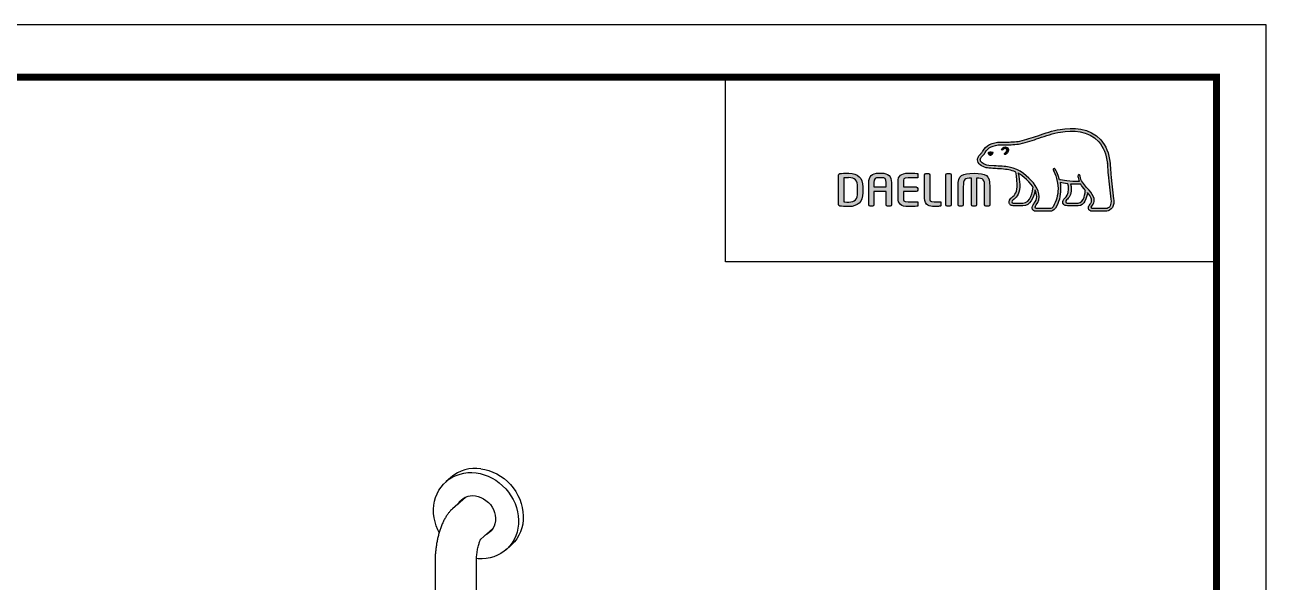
# Model space of a CAD drawing. Extents: x 0 to 2604, y 0 to 1908.
# Drawn here: x 1552 to 2604, y 1435 to 1908 of the extents above; entities that cross this region are included whole.
import ezdxf

# ---------------------------------------------------------------- set-up
doc = ezdxf.new("R2010")
doc.units = 0
doc.header["$LTSCALE"] = 10
doc.header["$MEASUREMENT"] = 0
doc.layers.get('0').update_dxf_attribs({"linetype": 'CONTINUOUS'})
doc.layers.add('레이어 1', color=7, linetype='CONTINUOUS')

msp = doc.modelspace()

# ---------------------------------------------------------------- hatches: boundary and pattern name
at = {"layer": '레이어 1'}
h = msp.add_hatch(color=5, dxfattribs=at)
h.dxf.hatch_style = 1
edge = h.paths.add_edge_path(flags=16)
edge.add_spline(control_points=[(2471.1, 1753.5), (2469.9, 1752.2), (2468.5, 1752.2), (2468.4, 1752.2), (2468.4, 1752.2), (2457, 1752.2), (2457, 1752.2), (2456.6, 1752.2), (2456.3, 1752.3), (2456.1, 1752.5), (2455.9, 1752.7), (2455.8, 1753), (2455.8, 1753.3), (2455.8, 1753.9), (2456.3, 1754.5), (2456.8, 1755.1), (2457.2, 1755.7), (2457.7, 1756.3), (2457.9, 1757), (2458.6, 1758.7), (2458.5, 1760.5), (2457.7, 1762.1), (2456.4, 1764.9), (2454.4, 1767.2), (2452.5, 1769.3), (2452.5, 1769.3), (2451.8, 1770.1), (2451.8, 1770.1), (2449.3, 1772.9), (2446.7, 1775.8), (2446.5, 1779.7), (2446.4, 1780.5), (2446.1, 1781), (2445.6, 1781), (2445.6, 1781), (2444.8, 1780.6), (2444.8, 1780.6), (2444.6, 1780.4), (2444.5, 1780.1), (2444.5, 1779.7), (2444.5, 1779.7), (2444.5, 1779.5), (2444.5, 1779.5), (2444.6, 1778.1), (2444.9, 1776.7), (2445.5, 1775.3), (2445.5, 1775.3), (2445.6, 1775.1), (2445.6, 1775.1), (2445.6, 1775.1), (2445.4, 1775.1), (2445.4, 1775.1), (2438.1, 1774.8), (2430.9, 1776.2), (2428.8, 1776.7), (2427.5, 1782), (2425.4, 1785.4), (2425.3, 1785.6), (2425.1, 1785.9), (2424.9, 1786.1), (2424.6, 1786.1), (2424.6, 1786.1), (2424, 1786), (2423.9, 1786), (2423.9, 1786), (2423.8, 1785.8), (2423.5, 1785.5), (2423.5, 1785.5), (2423.5, 1785.2), (2423.5, 1785.2), (2423.5, 1785.2), (2423.7, 1784.5), (2423.7, 1784.5), (2423.8, 1784.3), (2427.6, 1777.7), (2427.6, 1768.9), (2427.6, 1763.6), (2426.2, 1758.5), (2423.4, 1753.8), (2422.7, 1752.7), (2421.9, 1752.2), (2420.5, 1752.2), (2420.5, 1752.2), (2409.3, 1752.2), (2409.3, 1752.2), (2408.9, 1752.2), (2408.1, 1752.5), (2408.1, 1753.3), (2408.1, 1753.7), (2408.6, 1754.5), (2409.2, 1755.3), (2413.9, 1760.5), (2411.2, 1768.6), (2406.7, 1774), (2402.4, 1779.2), (2395.3, 1785.7), (2386.2, 1787.4), (2383, 1787.9), (2377.7, 1788.2), (2373.4, 1788.5), (2373.4, 1788.5), (2369, 1788.7), (2369, 1788.7), (2366.8, 1788.9), (2363.1, 1790.3), (2362, 1792.4), (2361.6, 1793.3), (2361.6, 1794.2), (2362.2, 1795.2), (2362.6, 1795.8), (2363.1, 1796.3), (2363.7, 1797), (2364.4, 1797.7), (2365.2, 1798.4), (2365.7, 1799.4), (2365.7, 1799.4), (2365.9, 1799.7), (2365.9, 1799.7), (2368.1, 1803.9), (2372.6, 1806.1), (2379.2, 1806.3), (2379.2, 1806.3), (2383, 1806.3), (2383, 1806.3), (2387.1, 1806.3), (2391.8, 1806.4), (2395.6, 1807.2), (2401, 1808.3), (2406.5, 1810.2), (2411.3, 1811.8), (2411.3, 1811.8), (2411.4, 1811.9), (2411.4, 1811.9), (2417.3, 1813.9), (2423.4, 1816), (2429.7, 1817), (2439.7, 1818.7), (2453.5, 1818.6), (2462.1, 1808.9), (2466.1, 1804.4), (2468.6, 1798.2), (2469.4, 1790.5), (2469.4, 1790.5), (2469.4, 1790.5), (2469.4, 1790.6), (2469.4, 1790.4), (2469.5, 1789.6), (2469.8, 1784.7), (2470, 1782.3), (2470.1, 1779.9), (2470.7, 1775.3), (2470.7, 1775.3), (2472.4, 1760.2), (2472.4, 1760.2), (2472.4, 1760.2), (2472.5, 1758.4), (2472.5, 1758.4), (2472.5, 1756.2), (2472, 1754.6), (2471.1, 1753.5)], knot_values=[0, 0, 0, 0, 1, 1, 1, 2, 2, 2, 3, 3, 3, 4, 4, 4, 5, 5, 5, 6, 6, 6, 7, 7, 7, 8, 8, 8, 9, 9, 9, 10, 10, 10, 11, 11, 11, 12, 12, 12, 13, 13, 13, 14, 14, 14, 15, 15, 15, 16, 16, 16, 17, 17, 17, 18, 18, 18, 19, 19, 19, 20, 20, 20, 21, 21, 21, 22, 22, 22, 23, 23, 23, 24, 24, 24, 25, 25, 25, 26, 26, 26, 27, 27, 27, 28, 28, 28, 29, 29, 29, 30, 30, 30, 31, 31, 31, 32, 32, 32, 33, 33, 33, 34, 34, 34, 35, 35, 35, 36, 36, 36, 37, 37, 37, 38, 38, 38, 39, 39, 39, 40, 40, 40, 41, 41, 41, 42, 42, 42, 43, 43, 43, 44, 44, 44, 45, 45, 45, 46, 46, 46, 47, 47, 47, 48, 48, 48, 49, 49, 49, 50, 50, 50, 51, 51, 51, 52, 52, 52, 53, 53, 53, 53], degree=3, periodic=0)
edge = h.paths.add_edge_path(flags=16)
edge.add_spline(control_points=[(2444.7, 1756.8), (2444.7, 1756.8), (2435.3, 1756.8), (2435.3, 1756.8), (2434.6, 1756.8), (2434.1, 1757.3), (2434.1, 1758), (2434.1, 1758.5), (2434.5, 1759.1), (2434.9, 1759.5), (2436.8, 1761.4), (2438.8, 1763.9), (2438.8, 1768.6), (2438.8, 1768.6), (2438.6, 1770.8), (2438.6, 1770.8), (2438.6, 1770.8), (2438.3, 1772.9), (2438.3, 1772.9), (2438.3, 1772.9), (2438.3, 1773), (2438.3, 1773), (2438.3, 1773), (2438.4, 1773), (2438.4, 1773), (2440.2, 1772.9), (2443.5, 1772.7), (2446.8, 1772.8), (2447.6, 1771.5), (2448.9, 1769.8), (2450.8, 1767.6), (2450.7, 1766.5), (2449.8, 1756.8), (2444.7, 1756.8)], knot_values=[0, 0, 0, 0, 1, 1, 1, 2, 2, 2, 3, 3, 3, 4, 4, 4, 5, 5, 5, 6, 6, 6, 7, 7, 7, 8, 8, 8, 9, 9, 9, 10, 10, 10, 11, 11, 11, 11], degree=3, periodic=0)
edge = h.paths.add_edge_path(flags=16)
edge.add_spline(control_points=[(2397.9, 1756.8), (2397.9, 1756.8), (2389.7, 1756.8), (2389.7, 1756.8), (2389.1, 1756.8), (2388.4, 1757.3), (2388.4, 1758), (2388.4, 1758.5), (2388.8, 1759), (2389.5, 1759.6), (2391.6, 1761.2), (2394.7, 1763.7), (2395.1, 1770.6), (2395.1, 1770.6), (2395.1, 1772.5), (2395.1, 1772.5), (2395.1, 1775.4), (2394.4, 1779), (2393.8, 1782.1), (2393.8, 1782.1), (2393.7, 1782.4), (2393.7, 1782.4), (2393.7, 1782.4), (2394, 1782.2), (2394, 1782.2), (2395.2, 1781.5), (2401.9, 1777), (2406.6, 1770.3), (2406.2, 1767.1), (2404.4, 1756.8), (2397.9, 1756.8)], knot_values=[0, 0, 0, 0, 1, 1, 1, 2, 2, 2, 3, 3, 3, 4, 4, 4, 5, 5, 5, 6, 6, 6, 7, 7, 7, 8, 8, 8, 9, 9, 9, 10, 10, 10, 10], degree=3, periodic=0)
edge = h.paths.add_edge_path()
edge.add_spline(control_points=[(2474.7, 1760.5), (2474.7, 1760.5), (2473, 1775.7), (2473, 1775.7), (2472.3, 1780.2), (2472.3, 1782.6), (2472.2, 1784.8), (2472.2, 1784.8), (2471.7, 1790.8), (2471.7, 1790.8), (2470.8, 1799), (2468.2, 1805.6), (2463.8, 1810.4), (2454.5, 1820.9), (2439.9, 1821), (2429.3, 1819.3), (2422.8, 1818.2), (2416.6, 1816.1), (2410.6, 1814), (2410.6, 1814), (2410.4, 1814), (2410.4, 1814), (2405.7, 1812.4), (2400.4, 1810.6), (2395.1, 1809.4), (2391.6, 1808.7), (2387.1, 1808.6), (2383.1, 1808.6), (2383.1, 1808.6), (2379.1, 1808.6), (2379.1, 1808.6), (2371.6, 1808.4), (2366.4, 1805.8), (2363.8, 1800.8), (2363.8, 1800.8), (2363.7, 1800.6), (2363.7, 1800.6), (2363.3, 1799.8), (2362.7, 1799.2), (2362.1, 1798.6), (2361.5, 1798), (2360.7, 1797.3), (2360.2, 1796.3), (2359.7, 1795.4), (2359.4, 1794.5), (2359.4, 1793.6), (2359.4, 1792.8), (2359.6, 1792), (2360, 1791.3), (2361.6, 1788.3), (2366.2, 1786.6), (2368.9, 1786.5), (2368.9, 1786.5), (2372.9, 1786.2), (2373, 1786.2), (2377, 1786), (2382.6, 1785.6), (2385.8, 1785.1), (2387.7, 1784.7), (2389.8, 1784.1), (2391.8, 1783.1), (2391.9, 1782.6), (2392.9, 1778.1), (2392.9, 1772.5), (2392.9, 1772.5), (2392.9, 1770.7), (2392.9, 1770.7), (2392.6, 1764.8), (2390, 1762.8), (2388.1, 1761.3), (2387.9, 1761.1), (2386.3, 1759.7), (2386.1, 1758), (2386.1, 1757.1), (2386.3, 1756.2), (2386.9, 1755.6), (2387.5, 1754.9), (2388.5, 1754.6), (2389.7, 1754.6), (2389.7, 1754.6), (2397.9, 1754.6), (2397.9, 1754.6), (2404, 1754.6), (2407, 1761.2), (2408, 1767.3), (2408, 1767.3), (2408, 1768.2), (2408, 1768.2), (2408, 1768.2), (2408.2, 1767.8), (2408.2, 1767.8), (2409, 1766), (2409.5, 1763.9), (2409.5, 1762.4), (2409.5, 1760.2), (2408.8, 1758.2), (2407.5, 1756.8), (2407.2, 1756.5), (2405.6, 1754.8), (2405.6, 1753.1), (2405.6, 1753.1), (2405.6, 1752.8), (2405.6, 1752.8), (2405.8, 1750.8), (2407.4, 1749.9), (2408.9, 1749.9), (2408.9, 1749.9), (2420.5, 1749.9), (2420.5, 1749.9), (2422.6, 1749.9), (2424.3, 1750.9), (2425.4, 1752.6), (2428.4, 1757.5), (2429.8, 1762.9), (2429.8, 1768.5), (2429.8, 1770.2), (2429.7, 1772.1), (2429.4, 1774), (2429.4, 1774), (2429.3, 1774.2), (2429.3, 1774.2), (2429.3, 1774.2), (2429.5, 1774.2), (2429.5, 1774.2), (2430.9, 1773.9), (2433.1, 1773.5), (2435.9, 1773.2), (2435.9, 1773.2), (2436, 1773.2), (2436, 1773.2), (2436, 1773.2), (2436.4, 1771.1), (2436.4, 1771.1), (2436.4, 1771.1), (2436.5, 1770.6), (2436.5, 1770.5), (2436.5, 1770.5), (2436.6, 1768.7), (2436.6, 1768.7), (2436.6, 1764.1), (2434.5, 1762.2), (2433.4, 1761.1), (2433.4, 1761.1), (2431.8, 1759.5), (2431.7, 1758.1), (2431.7, 1758.1), (2431.6, 1757.7), (2431.6, 1757.7), (2431.6, 1757.3), (2431.7, 1756.4), (2432.5, 1755.6), (2433.2, 1754.9), (2434.2, 1754.6), (2435.6, 1754.6), (2435.6, 1754.6), (2444.7, 1754.6), (2444.7, 1754.6), (2450.2, 1754.6), (2451.8, 1761.6), (2452.5, 1765.5), (2452.5, 1765.5), (2452.5, 1765.9), (2452.5, 1765.9), (2452.5, 1765.9), (2452.7, 1765.6), (2452.7, 1765.6), (2454, 1764), (2455.1, 1762.2), (2455.6, 1761.1), (2455.9, 1760.5), (2456.1, 1759.8), (2456.1, 1759.2), (2456.1, 1759.2), (2455.9, 1757.9), (2455.9, 1757.9), (2455.7, 1757.2), (2455.2, 1756.5), (2454.7, 1755.9), (2454, 1755), (2453.3, 1754), (2453.3, 1752.9), (2453.3, 1752.9), (2453.3, 1752.3), (2453.3, 1752.3), (2453.7, 1750.7), (2454.9, 1749.9), (2456.8, 1749.9), (2456.8, 1749.9), (2468.4, 1749.9), (2468.4, 1749.9), (2468.7, 1749.9), (2471, 1750), (2472.7, 1751.9), (2474.2, 1753.4), (2474.9, 1755.6), (2474.9, 1758.4), (2474.9, 1758.4), (2474.7, 1760.4), (2474.7, 1760.5)], knot_values=[0, 0, 0, 0, 1, 1, 1, 2, 2, 2, 3, 3, 3, 4, 4, 4, 5, 5, 5, 6, 6, 6, 7, 7, 7, 8, 8, 8, 9, 9, 9, 10, 10, 10, 11, 11, 11, 12, 12, 12, 13, 13, 13, 14, 14, 14, 15, 15, 15, 16, 16, 16, 17, 17, 17, 18, 18, 18, 19, 19, 19, 20, 20, 20, 21, 21, 21, 22, 22, 22, 23, 23, 23, 24, 24, 24, 25, 25, 25, 26, 26, 26, 27, 27, 27, 28, 28, 28, 29, 29, 29, 30, 30, 30, 31, 31, 31, 32, 32, 32, 33, 33, 33, 34, 34, 34, 35, 35, 35, 36, 36, 36, 37, 37, 37, 38, 38, 38, 39, 39, 39, 40, 40, 40, 41, 41, 41, 42, 42, 42, 43, 43, 43, 44, 44, 44, 45, 45, 45, 46, 46, 46, 47, 47, 47, 48, 48, 48, 49, 49, 49, 50, 50, 50, 51, 51, 51, 52, 52, 52, 53, 53, 53, 54, 54, 54, 55, 55, 55, 56, 56, 56, 57, 57, 57, 58, 58, 58, 59, 59, 59, 60, 60, 60, 61, 61, 61, 62, 62, 62, 63, 63, 63, 64, 64, 64, 65, 65, 65, 66, 66, 66, 66], degree=3, periodic=0)
edge = h.paths.add_edge_path(flags=0)
edge.add_spline(control_points=[(2368.7, 1799.7), (2368.7, 1799.7), (2370.4, 1800.5), (2372.5, 1799.7), (2372.5, 1799.7), (2372.7, 1799.6), (2372.4, 1799.1), (2371.4, 1797.7), (2370.4, 1797.4), (2370.4, 1797.4), (2370.4, 1797.4), (2369.6, 1797.2), (2369.2, 1797.7), (2368.4, 1798.6), (2368.4, 1799.2), (2368.4, 1799.2), (2368.4, 1799.2), (2368.3, 1799.6), (2368.7, 1799.7)], knot_values=[0, 0, 0, 0, 1, 1, 1, 2, 2, 2, 3, 3, 3, 4, 4, 4, 5, 5, 5, 6, 6, 6, 6], degree=3, periodic=0)
edge = h.paths.add_edge_path(flags=0)
edge.add_spline(control_points=[(2379.9, 1802.8), (2379.6, 1802.6), (2379.6, 1802.1), (2379.9, 1801.9), (2380.1, 1801.6), (2380.6, 1801.7), (2380.8, 1802), (2381, 1802.1), (2382.4, 1803.7), (2383.6, 1802.9), (2384, 1802.6), (2384.2, 1802.1), (2384.1, 1801.6), (2384, 1800.6), (2383.2, 1799.6), (2382.6, 1799.2), (2382.3, 1799), (2382.1, 1798.6), (2382.3, 1798.3), (2382.4, 1798), (2382.8, 1797.9), (2383.2, 1798), (2384.2, 1798.5), (2385.4, 1800.1), (2385.6, 1801.6), (2385.7, 1802.6), (2385.3, 1803.5), (2384.4, 1804.1), (2382.6, 1805.3), (2380.6, 1803.6), (2379.9, 1802.8)], knot_values=[0, 0, 0, 0, 1, 1, 1, 2, 2, 2, 3, 3, 3, 4, 4, 4, 5, 5, 5, 6, 6, 6, 7, 7, 7, 8, 8, 8, 9, 9, 9, 10, 10, 10, 10], degree=3, periodic=0)
edge = h.paths.add_edge_path(flags=0)
edge.add_spline(control_points=[(2379.6, 1801.6), (2379.6, 1801.6), (2379.6, 1801.6), (2379.6, 1801.6), (2379.6, 1801.6), (2379.6, 1801.6), (2379.6, 1801.6)], knot_values=[0, 0, 0, 0, 1, 1, 1, 2, 2, 2, 2], degree=3, periodic=0)
h = msp.add_hatch(color=5, dxfattribs=at)
h.dxf.hatch_style = 2
edge = h.paths.add_edge_path()
edge.add_spline(control_points=[(2368.7, 1799.7), (2368.7, 1799.7), (2370.4, 1800.5), (2372.5, 1799.7), (2372.5, 1799.7), (2372.7, 1799.6), (2372.4, 1799.1), (2371.4, 1797.7), (2370.4, 1797.4), (2370.4, 1797.4), (2370.4, 1797.4), (2369.6, 1797.2), (2369.2, 1797.7), (2368.4, 1798.6), (2368.4, 1799.2), (2368.4, 1799.2), (2368.4, 1799.2), (2368.3, 1799.6), (2368.7, 1799.7)], knot_values=[0, 0, 0, 0, 1, 1, 1, 2, 2, 2, 3, 3, 3, 4, 4, 4, 5, 5, 5, 6, 6, 6, 6], degree=3, periodic=0)
h = msp.add_hatch(color=5, dxfattribs=at)
h.dxf.hatch_style = 2
edge = h.paths.add_edge_path()
edge.add_spline(control_points=[(2379.9, 1802.8), (2379.6, 1802.6), (2379.6, 1802.1), (2379.9, 1801.9), (2380.1, 1801.6), (2380.6, 1801.7), (2380.8, 1802), (2381, 1802.1), (2382.4, 1803.7), (2383.6, 1802.9), (2384, 1802.6), (2384.2, 1802.1), (2384.1, 1801.6), (2384, 1800.6), (2383.2, 1799.6), (2382.6, 1799.2), (2382.3, 1799), (2382.1, 1798.6), (2382.3, 1798.3), (2382.4, 1798), (2382.8, 1797.9), (2383.2, 1798), (2384.2, 1798.5), (2385.4, 1800.1), (2385.6, 1801.6), (2385.7, 1802.6), (2385.3, 1803.5), (2384.4, 1804.1), (2382.6, 1805.3), (2380.6, 1803.6), (2379.9, 1802.8)], knot_values=[0, 0, 0, 0, 1, 1, 1, 2, 2, 2, 3, 3, 3, 4, 4, 4, 5, 5, 5, 6, 6, 6, 7, 7, 7, 8, 8, 8, 9, 9, 9, 10, 10, 10, 10], degree=3, periodic=0)
h = msp.add_hatch(color=5, dxfattribs=at)
h.dxf.hatch_style = 2
edge = h.paths.add_edge_path()
edge.add_spline(control_points=[(2257.7, 1765.6), (2257.7, 1760.3), (2255.3, 1757.7), (2250.3, 1757.7), (2250.3, 1757.7), (2246.9, 1757.8), (2246, 1757.8), (2246, 1757.8), (2246, 1778.2), (2246, 1778.2), (2247.7, 1778.3), (2250.3, 1778.4), (2250.3, 1778.4), (2255.4, 1778.4), (2257.7, 1775.9), (2257.7, 1770.5), (2257.7, 1770.5), (2257.7, 1765.6), (2257.7, 1765.6)], knot_values=[0, 0, 0, 0, 1, 1, 1, 2, 2, 2, 3, 3, 3, 4, 4, 4, 5, 5, 5, 6, 6, 6, 6], degree=3, periodic=0)
edge = h.paths.add_edge_path()
edge.add_spline(control_points=[(2250.3, 1782.2), (2247.5, 1782.2), (2243.9, 1782), (2242.7, 1781.8), (2242, 1781.7), (2241.5, 1781.2), (2241.5, 1780.4), (2241.5, 1780.4), (2241.5, 1755.7), (2241.5, 1755.7), (2241.5, 1754.9), (2242, 1754.4), (2242.8, 1754.3), (2243.9, 1754.1), (2247.5, 1753.9), (2250.3, 1753.9), (2258, 1753.9), (2262.1, 1758), (2262.1, 1765.6), (2262.1, 1765.6), (2262.1, 1770.5), (2262.1, 1770.5), (2262.1, 1778.2), (2258, 1782.2), (2250.3, 1782.2)], knot_values=[0, 0, 0, 0, 1, 1, 1, 2, 2, 2, 3, 3, 3, 4, 4, 4, 5, 5, 5, 6, 6, 6, 7, 7, 7, 8, 8, 8, 8], degree=3, periodic=0)
h = msp.add_hatch(color=5, dxfattribs=at)
h.dxf.hatch_style = 2
edge = h.paths.add_edge_path()
edge.add_spline(control_points=[(2282, 1770.5), (2282, 1770.5), (2271.6, 1770.5), (2271.6, 1770.5), (2271.6, 1770.9), (2271.6, 1774.2), (2271.6, 1774.2), (2271.6, 1777.7), (2272.6, 1778.3), (2275.7, 1778.3), (2275.7, 1778.3), (2277.9, 1778.3), (2277.9, 1778.3), (2281, 1778.3), (2282, 1777.7), (2282, 1774.2), (2282, 1774.2), (2282, 1770.9), (2282, 1770.5)], knot_values=[0, 0, 0, 0, 1, 1, 1, 2, 2, 2, 3, 3, 3, 4, 4, 4, 5, 5, 5, 6, 6, 6, 6], degree=3, periodic=0)
edge = h.paths.add_edge_path()
edge.add_spline(control_points=[(2277.9, 1782.2), (2277.9, 1782.2), (2275.7, 1782.2), (2275.7, 1782.2), (2269.8, 1782.2), (2267.2, 1779.7), (2267.2, 1774.2), (2267.2, 1774.2), (2267.2, 1755.4), (2267.2, 1755.4), (2267.2, 1754.7), (2267.7, 1754.2), (2268.4, 1754.2), (2268.4, 1754.2), (2270.4, 1754.2), (2270.4, 1754.2), (2271.2, 1754.2), (2271.6, 1754.8), (2271.6, 1755.4), (2271.6, 1755.4), (2271.6, 1766.2), (2271.6, 1766.6), (2271.6, 1766.6), (2282, 1766.6), (2282, 1766.6), (2282, 1766.2), (2282, 1755.4), (2282, 1755.4), (2282, 1754.7), (2282.5, 1754.2), (2283.2, 1754.2), (2283.2, 1754.2), (2285.2, 1754.2), (2285.2, 1754.2), (2285.9, 1754.2), (2286.4, 1754.8), (2286.4, 1755.4), (2286.4, 1755.4), (2286.4, 1774.2), (2286.4, 1774.2), (2286.4, 1779.7), (2283.8, 1782.2), (2277.9, 1782.2)], knot_values=[0, 0, 0, 0, 1, 1, 1, 2, 2, 2, 3, 3, 3, 4, 4, 4, 5, 5, 5, 6, 6, 6, 7, 7, 7, 8, 8, 8, 9, 9, 9, 10, 10, 10, 11, 11, 11, 12, 12, 12, 13, 13, 13, 14, 14, 14, 14], degree=3, periodic=0)
h = msp.add_hatch(color=5, dxfattribs=at)
h.dxf.hatch_style = 2
edge = h.paths.add_edge_path()
edge.add_spline(control_points=[(2292, 1775), (2292, 1775), (2292, 1761.1), (2292, 1761.1), (2292, 1756.3), (2294.8, 1753.9), (2300.5, 1753.9), (2303, 1753.9), (2306.4, 1754), (2307.8, 1754.1), (2307.8, 1754.1), (2308.5, 1754.2), (2308.5, 1754.2), (2308.5, 1754.2), (2308.7, 1754.2), (2308.7, 1754.2), (2308.7, 1754.2), (2308.7, 1757.9), (2308.7, 1757.9), (2308.7, 1757.9), (2300.5, 1757.9), (2300.5, 1757.9), (2296.5, 1757.9), (2296.5, 1759), (2296.5, 1761.1), (2296.5, 1761.1), (2296.5, 1766.3), (2296.5, 1766.7), (2296.9, 1766.7), (2307.4, 1766.7), (2307.4, 1766.7), (2308.1, 1766.7), (2308.7, 1767.2), (2308.7, 1767.9), (2308.7, 1767.9), (2308.7, 1769.3), (2308.7, 1769.3), (2308.7, 1769.9), (2308.1, 1770.5), (2307.4, 1770.5), (2307.4, 1770.5), (2296.9, 1770.5), (2296.5, 1770.5), (2296.5, 1770.9), (2296.5, 1775), (2296.5, 1775), (2296.5, 1777.1), (2296.5, 1778.2), (2300.5, 1778.2), (2300.5, 1778.2), (2308.7, 1778.2), (2308.7, 1778.2), (2308.7, 1778.2), (2308.7, 1781.9), (2308.7, 1781.9), (2308.7, 1781.9), (2307.8, 1782), (2307.8, 1782), (2306.2, 1782.1), (2302.5, 1782.2), (2300.5, 1782.2), (2294.8, 1782.2), (2292, 1779.8), (2292, 1775)], knot_values=[0, 0, 0, 0, 1, 1, 1, 2, 2, 2, 3, 3, 3, 4, 4, 4, 5, 5, 5, 6, 6, 6, 7, 7, 7, 8, 8, 8, 9, 9, 9, 10, 10, 10, 11, 11, 11, 12, 12, 12, 13, 13, 13, 14, 14, 14, 15, 15, 15, 16, 16, 16, 17, 17, 17, 18, 18, 18, 19, 19, 19, 20, 20, 20, 21, 21, 21, 21], degree=3, periodic=0)
h = msp.add_hatch(color=5, dxfattribs=at)
h.dxf.hatch_style = 2
edge = h.paths.add_edge_path()
edge.add_spline(control_points=[(2315.7, 1781.9), (2315.1, 1781.9), (2314.5, 1781.4), (2314.5, 1780.7), (2314.5, 1780.7), (2314.5, 1761.1), (2314.5, 1761.1), (2314.5, 1754.7), (2318.8, 1753.9), (2322.6, 1753.9), (2325.4, 1753.9), (2326.1, 1754), (2327, 1754.2), (2327, 1754.2), (2327.4, 1754.3), (2327.4, 1754.3), (2327.4, 1754.3), (2328.1, 1754.3), (2328.1, 1754.3), (2328.1, 1754.3), (2328.3, 1754.4), (2328.3, 1754.4), (2328.3, 1754.4), (2328.3, 1757.9), (2328.3, 1757.9), (2328.3, 1757.9), (2322.7, 1757.9), (2322.7, 1757.9), (2318.9, 1757.9), (2318.9, 1759.3), (2318.9, 1760.7), (2318.9, 1760.7), (2318.9, 1780.7), (2318.9, 1780.7), (2318.9, 1781.4), (2318.3, 1781.9), (2317.7, 1781.9), (2317.7, 1781.9), (2315.7, 1781.9), (2315.7, 1781.9)], knot_values=[0, 0, 0, 0, 1, 1, 1, 2, 2, 2, 3, 3, 3, 4, 4, 4, 5, 5, 5, 6, 6, 6, 7, 7, 7, 8, 8, 8, 9, 9, 9, 10, 10, 10, 11, 11, 11, 12, 12, 12, 13, 13, 13, 13], degree=3, periodic=0)
h = msp.add_hatch(color=5, dxfattribs=at)
h.dxf.hatch_style = 2
edge = h.paths.add_edge_path()
edge.add_spline(control_points=[(2333.7, 1781.9), (2333, 1781.9), (2332.6, 1781.3), (2332.6, 1780.8), (2332.6, 1780.8), (2332.6, 1755.4), (2332.6, 1755.4), (2332.6, 1754.7), (2333.1, 1754.2), (2333.7, 1754.2), (2333.7, 1754.2), (2335.8, 1754.2), (2335.8, 1754.2), (2336.5, 1754.2), (2337, 1754.8), (2337, 1755.4), (2337, 1755.4), (2337, 1780.8), (2337, 1780.8), (2337, 1781.4), (2336.5, 1781.9), (2335.8, 1781.9), (2335.8, 1781.9), (2333.7, 1781.9), (2333.7, 1781.9)], knot_values=[0, 0, 0, 0, 1, 1, 1, 2, 2, 2, 3, 3, 3, 4, 4, 4, 5, 5, 5, 6, 6, 6, 7, 7, 7, 8, 8, 8, 8], degree=3, periodic=0)
h = msp.add_hatch(color=5, dxfattribs=at)
h.dxf.hatch_style = 2
edge = h.paths.add_edge_path()
edge.add_spline(control_points=[(2342.9, 1771), (2342.9, 1771), (2342.9, 1755.4), (2342.9, 1755.4), (2342.9, 1754.7), (2343.4, 1754.2), (2344.1, 1754.2), (2344.1, 1754.2), (2346.2, 1754.2), (2346.2, 1754.2), (2346.9, 1754.2), (2347.3, 1754.8), (2347.3, 1755.4), (2347.3, 1755.4), (2347.3, 1770.6), (2347.3, 1770.6), (2347.3, 1777.3), (2348.5, 1778), (2354.2, 1778), (2354.2, 1777.6), (2354.2, 1755.4), (2354.2, 1755.4), (2354.2, 1754.7), (2354.7, 1754.2), (2355.3, 1754.2), (2355.3, 1754.2), (2357.4, 1754.2), (2357.4, 1754.2), (2358.1, 1754.2), (2358.6, 1754.8), (2358.6, 1755.4), (2358.6, 1755.4), (2358.6, 1777.5), (2358.6, 1778), (2361.2, 1777.9), (2363.1, 1777.7), (2364.1, 1776.7), (2365.2, 1775.7), (2365.4, 1773.7), (2365.4, 1770.6), (2365.4, 1770.6), (2365.4, 1755.4), (2365.4, 1755.4), (2365.4, 1754.7), (2365.9, 1754.2), (2366.5, 1754.2), (2366.5, 1754.2), (2368.6, 1754.2), (2368.6, 1754.2), (2369.4, 1754.2), (2369.8, 1754.8), (2369.8, 1755.4), (2369.8, 1755.4), (2369.8, 1771), (2369.8, 1771), (2369.8, 1780.5), (2366.5, 1782.1), (2356.4, 1782.1), (2346.3, 1782.1), (2342.9, 1780.5), (2342.9, 1771)], knot_values=[0, 0, 0, 0, 1, 1, 1, 2, 2, 2, 3, 3, 3, 4, 4, 4, 5, 5, 5, 6, 6, 6, 7, 7, 7, 8, 8, 8, 9, 9, 9, 10, 10, 10, 11, 11, 11, 12, 12, 12, 13, 13, 13, 14, 14, 14, 15, 15, 15, 16, 16, 16, 17, 17, 17, 18, 18, 18, 19, 19, 19, 20, 20, 20, 20], degree=3, periodic=0)

# ---------------------------------------------------------------- linework, layer by layer
at = {"color": 5, "ltscale": 0.5}
msp.add_line((2145.7, 1707), (2145.7, 1863.7), dxfattribs=at)
at = {"color": 5}
msp.add_line((2397.5, 1754.6), (2397.5, 1754.6), dxfattribs=at)
at = {"color": 5, "ltscale": 40}
msp.add_line((2561.9, 1707), (2145.7, 1707), dxfattribs=at)
at = {"color": 7, "linetype": 'Continuous', "lineweight": 25}
for p, q in [((1912.9, 1524.2), (1908.9, 1520.6)), ((1925.4, 1507.2), (1914.4, 1497.5)), ((1925.4, 1507.2), (1925.7, 1507.4)), ((1938.4, 1472), (1948.5, 1480.9)), ((1948.8, 1481.2), (1948.5, 1480.9)), ((1959.8, 1462.9), (1963.9, 1466.4)), ((1899.7, 1453), (1899.7, 1423.8)), ((1934.7, 1423.8), (1934.7, 1453))]:
    msp.add_line(p, q, dxfattribs=at)
at = {"ltscale": 0.5}
msp.add_lwpolyline([(0, 0), (2604, 0), (2604, 1908), (0, 1908)], close=True, dxfattribs=at)
at = {"color": 5, "linetype": 'ByBlock', "lineweight": 200, "const_width": 6}
msp.add_lwpolyline([(41.9, 81.7), (2561.9, 81.7), (2561.9, 1863.7), (41.9, 1863.7)], close=True, dxfattribs=at)
at = {"color": 7, "linetype": 'Continuous', "lineweight": 25, "flags": 128}
for points in [[(1903.2, 1477.6), (1902.1, 1479.7), (1900.7, 1483.1), (1899.6, 1486.6), (1898.9, 1490.1), (1898.4, 1493.7), (1898.4, 1497.2), (1898.6, 1500.6), (1899.2, 1504), (1900.1, 1507.3), (1901.3, 1510.4), (1902.9, 1513.4), (1904.7, 1516.1), (1906.8, 1518.6), (1909.2, 1520.9), (1911.8, 1522.9), (1914.6, 1524.6), (1917.6, 1526), (1920.8, 1527.1), (1924.1, 1527.8), (1927.4, 1528.3), (1930.9, 1528.3), (1934.4, 1528.1)], [(1934.4, 1528.1), (1937.8, 1527.5), (1941.3, 1526.5), (1944.7, 1525.3), (1947.9, 1523.7), (1951.1, 1521.8), (1954.1, 1519.6), (1956.9, 1517.2), (1959.5, 1514.6), (1961.9, 1511.7), (1964, 1508.7), (1965.8, 1505.4), (1967.4, 1502.1), (1968.6, 1498.7), (1969.5, 1495.2), (1970.1, 1491.6), (1970.4, 1488.1), (1970.3, 1484.6), (1969.9, 1481.2), (1969.1, 1477.9), (1968, 1474.7), (1966.6, 1471.6), (1965, 1468.8), (1963, 1466.1), (1960.7, 1463.7), (1958.2, 1461.6), (1955.5, 1459.7), (1952.6, 1458.2), (1949.5, 1456.9), (1946.3, 1456), (1943, 1455.4), (1939.6, 1455.2), (1936.1, 1455.3), (1934.7, 1455.4)], [(1938.4, 1531.6), (1941.9, 1531), (1945.3, 1530.1), (1948.7, 1528.8), (1952, 1527.2), (1955.1, 1525.4), (1958.1, 1523.2), (1960.9, 1520.8), (1963.5, 1518.1), (1965.9, 1515.3), (1968, 1512.2), (1969.9, 1509), (1971.4, 1505.7), (1972.6, 1502.2), (1973.6, 1498.7), (1974.1, 1495.2), (1974.4, 1491.7), (1974.3, 1488.2), (1973.9, 1484.7), (1973.1, 1481.4), (1972.1, 1478.2), (1970.7, 1475.2), (1969, 1472.3), (1967, 1469.7), (1964.8, 1467.3), (1963.9, 1466.4)], [(1933.8, 1508.5), (1936.2, 1508), (1938.5, 1507.2), (1940.7, 1506.1), (1942.8, 1504.7), (1944.8, 1503.1), (1946.5, 1501.2), (1947.9, 1499.1), (1949.1, 1496.9), (1950, 1494.5), (1950.6, 1492.1), (1950.9, 1489.7), (1950.8, 1487.3), (1950.4, 1485), (1949.6, 1482.8), (1948.6, 1480.8), (1947.2, 1479), (1945.6, 1477.4), (1943.8, 1476.1), (1941.9, 1475.1)], [(1946.1, 1477.8), (1944.4, 1476.6), (1942.5, 1475.6)]]:
    msp.add_lwpolyline(points, dxfattribs=at)
at = {"color": 7, "linetype": 'Continuous', "lineweight": 25}
for centre, radius, start, end in [((1933.8, 1499.9), 32, 81.8001, 130.7027), ((1931.6, 1493.8), 14.8, 81.312, 149.3584), ((1931.7, 1494.7), 14.3, 132.8716, 150.0237)]:
    msp.add_arc(centre, radius, start, end, dxfattribs=at)
for points, knots in [([(1914.4, 1497.5), (1913.9, 1497), (1912.7, 1496), (1911.1, 1494.1), (1909.5, 1491.8), (1907.9, 1489.3), (1906.4, 1486.4), (1905.1, 1483.3), (1903.9, 1480), (1902.9, 1476.7), (1902, 1473.4), (1901.3, 1470), (1900.7, 1466.6), (1900.3, 1463.2), (1899.9, 1459.8), (1899.7, 1456.4), (1899.7, 1454.2), (1899.7, 1453)], [0, 0, 0, 0, 0.0484706, 0.1070335, 0.1698987, 0.2387523, 0.3129216, 0.3883268, 0.4614384, 0.5319898, 0.6005714, 0.6678097, 0.7342171, 0.800212, 0.8661615, 0.9323351, 1, 1, 1, 1]), ([(1934.7, 1453), (1934.7, 1453.4), (1934.7, 1454.4), (1934.8, 1456.1), (1934.9, 1458.2), (1935.2, 1460.3), (1935.5, 1462.5), (1935.9, 1464.5), (1936.4, 1466.4), (1936.9, 1468.2), (1937.4, 1469.6), (1937.8, 1470.8), (1938.2, 1471.6), (1938.4, 1472.1), (1938.6, 1472.3), (1938.6, 1472.3), (1938.6, 1472.3)], [0, 0, 0, 0, 0.043816, 0.126257, 0.20997, 0.294736, 0.379871, 0.464538, 0.548024, 0.629657, 0.708778, 0.784811, 0.84989, 0.911677, 0.970903, 1, 1, 1, 1])]:
    msp.add_open_spline(points, degree=3, knots=knots, dxfattribs=at)
at = {"layer": '레이어 1', "color": 5}
for points, knots in [([(2474.7, 1760.5), (2474.7, 1760.5), (2473, 1775.7), (2473, 1775.7), (2472.3, 1780.2), (2472.3, 1782.6), (2472.2, 1784.8), (2472.2, 1784.8), (2471.7, 1790.8), (2471.7, 1790.8), (2470.8, 1799), (2468.2, 1805.6), (2463.8, 1810.4), (2454.5, 1820.9), (2439.9, 1821), (2429.3, 1819.3), (2422.8, 1818.2), (2416.6, 1816.1), (2410.6, 1814), (2410.6, 1814), (2410.4, 1814), (2410.4, 1814), (2405.7, 1812.4), (2400.4, 1810.6), (2395.1, 1809.4), (2391.6, 1808.7), (2387.1, 1808.6), (2383.1, 1808.6), (2383.1, 1808.6), (2379.1, 1808.6), (2379.1, 1808.6), (2371.6, 1808.4), (2366.4, 1805.8), (2363.8, 1800.8), (2363.8, 1800.8), (2363.7, 1800.6), (2363.7, 1800.6), (2363.3, 1799.8), (2362.7, 1799.2), (2362.1, 1798.6), (2361.5, 1798), (2360.7, 1797.3), (2360.2, 1796.3), (2359.7, 1795.4), (2359.4, 1794.5), (2359.4, 1793.6), (2359.4, 1792.8), (2359.6, 1792), (2360, 1791.3), (2361.6, 1788.3), (2366.2, 1786.6), (2368.9, 1786.5), (2368.9, 1786.5), (2372.9, 1786.2), (2373, 1786.2), (2377, 1786), (2382.6, 1785.6), (2385.8, 1785.1), (2387.7, 1784.7), (2389.8, 1784.1), (2391.8, 1783.1), (2391.9, 1782.6), (2392.9, 1778.1), (2392.9, 1772.5), (2392.9, 1772.5), (2392.9, 1770.7), (2392.9, 1770.7), (2392.6, 1764.8), (2390, 1762.8), (2388.1, 1761.3), (2387.9, 1761.1), (2386.3, 1759.7), (2386.1, 1758), (2386.1, 1757.1), (2386.3, 1756.2), (2386.9, 1755.6), (2387.5, 1754.9), (2388.5, 1754.6), (2389.7, 1754.6), (2389.7, 1754.6), (2397.9, 1754.6), (2397.9, 1754.6), (2404, 1754.6), (2407, 1761.2), (2408, 1767.3), (2408, 1767.3), (2408, 1768.2), (2408, 1768.2), (2408, 1768.2), (2408.2, 1767.8), (2408.2, 1767.8), (2409, 1766), (2409.5, 1763.9), (2409.5, 1762.4), (2409.5, 1760.2), (2408.8, 1758.2), (2407.5, 1756.8), (2407.2, 1756.5), (2405.6, 1754.8), (2405.6, 1753.1), (2405.6, 1753.1), (2405.6, 1752.8), (2405.6, 1752.8), (2405.8, 1750.8), (2407.4, 1749.9), (2408.9, 1749.9), (2408.9, 1749.9), (2420.5, 1749.9), (2420.5, 1749.9), (2422.6, 1749.9), (2424.3, 1750.9), (2425.4, 1752.6), (2428.4, 1757.5), (2429.8, 1762.9), (2429.8, 1768.5), (2429.8, 1770.2), (2429.7, 1772.1), (2429.4, 1774), (2429.4, 1774), (2429.3, 1774.2), (2429.3, 1774.2), (2429.3, 1774.2), (2429.5, 1774.2), (2429.5, 1774.2), (2430.9, 1773.9), (2433.1, 1773.5), (2435.9, 1773.2), (2435.9, 1773.2), (2436, 1773.2), (2436, 1773.2), (2436, 1773.2), (2436.4, 1771.1), (2436.4, 1771.1), (2436.4, 1771.1), (2436.5, 1770.6), (2436.5, 1770.5), (2436.5, 1770.5), (2436.6, 1768.7), (2436.6, 1768.7), (2436.6, 1764.1), (2434.5, 1762.2), (2433.4, 1761.1), (2433.4, 1761.1), (2431.8, 1759.5), (2431.7, 1758.1), (2431.7, 1758.1), (2431.6, 1757.7), (2431.6, 1757.7), (2431.6, 1757.3), (2431.7, 1756.4), (2432.5, 1755.6), (2433.2, 1754.9), (2434.2, 1754.6), (2435.6, 1754.6), (2435.6, 1754.6), (2444.7, 1754.6), (2444.7, 1754.6), (2450.2, 1754.6), (2451.8, 1761.6), (2452.5, 1765.5), (2452.5, 1765.5), (2452.5, 1765.9), (2452.5, 1765.9), (2452.5, 1765.9), (2452.7, 1765.6), (2452.7, 1765.6), (2454, 1764), (2455.1, 1762.2), (2455.6, 1761.1), (2455.9, 1760.5), (2456.1, 1759.8), (2456.1, 1759.2), (2456.1, 1759.2), (2455.9, 1757.9), (2455.9, 1757.9), (2455.7, 1757.2), (2455.2, 1756.5), (2454.7, 1755.9), (2454, 1755), (2453.3, 1754), (2453.3, 1752.9), (2453.3, 1752.9), (2453.3, 1752.3), (2453.3, 1752.3), (2453.7, 1750.7), (2454.9, 1749.9), (2456.8, 1749.9), (2456.8, 1749.9), (2468.4, 1749.9), (2468.4, 1749.9), (2468.7, 1749.9), (2471, 1750), (2472.7, 1751.9), (2474.2, 1753.4), (2474.9, 1755.6), (2474.9, 1758.4), (2474.9, 1758.4), (2474.7, 1760.4), (2474.7, 1760.5)], [0, 0, 0, 0, 1, 1, 1, 2, 2, 2, 3, 3, 3, 4, 4, 4, 5, 5, 5, 6, 6, 6, 7, 7, 7, 8, 8, 8, 9, 9, 9, 10, 10, 10, 11, 11, 11, 12, 12, 12, 13, 13, 13, 14, 14, 14, 15, 15, 15, 16, 16, 16, 17, 17, 17, 18, 18, 18, 19, 19, 19, 20, 20, 20, 21, 21, 21, 22, 22, 22, 23, 23, 23, 24, 24, 24, 25, 25, 25, 26, 26, 26, 27, 27, 27, 28, 28, 28, 29, 29, 29, 30, 30, 30, 31, 31, 31, 32, 32, 32, 33, 33, 33, 34, 34, 34, 35, 35, 35, 36, 36, 36, 37, 37, 37, 38, 38, 38, 39, 39, 39, 40, 40, 40, 41, 41, 41, 42, 42, 42, 43, 43, 43, 44, 44, 44, 45, 45, 45, 46, 46, 46, 47, 47, 47, 48, 48, 48, 49, 49, 49, 50, 50, 50, 51, 51, 51, 52, 52, 52, 53, 53, 53, 54, 54, 54, 55, 55, 55, 56, 56, 56, 57, 57, 57, 58, 58, 58, 59, 59, 59, 60, 60, 60, 61, 61, 61, 62, 62, 62, 63, 63, 63, 64, 64, 64, 65, 65, 65, 66, 66, 66, 66]), ([(2368.7, 1799.7), (2368.7, 1799.7), (2370.4, 1800.5), (2372.5, 1799.7), (2372.5, 1799.7), (2372.7, 1799.6), (2372.4, 1799.1), (2371.4, 1797.7), (2370.4, 1797.4), (2370.4, 1797.4), (2370.4, 1797.4), (2369.6, 1797.2), (2369.2, 1797.7), (2368.4, 1798.6), (2368.4, 1799.2), (2368.4, 1799.2), (2368.4, 1799.2), (2368.3, 1799.6), (2368.7, 1799.7)], [0, 0, 0, 0, 1, 1, 1, 2, 2, 2, 3, 3, 3, 4, 4, 4, 5, 5, 5, 6, 6, 6, 6]), ([(2379.9, 1802.8), (2379.6, 1802.6), (2379.6, 1802.1), (2379.9, 1801.9), (2380.1, 1801.6), (2380.6, 1801.7), (2380.8, 1802), (2381, 1802.1), (2382.4, 1803.7), (2383.6, 1802.9), (2384, 1802.6), (2384.2, 1802.1), (2384.1, 1801.6), (2384, 1800.6), (2383.2, 1799.6), (2382.6, 1799.2), (2382.3, 1799), (2382.1, 1798.6), (2382.3, 1798.3), (2382.4, 1798), (2382.8, 1797.9), (2383.2, 1798), (2384.2, 1798.5), (2385.4, 1800.1), (2385.6, 1801.6), (2385.7, 1802.6), (2385.3, 1803.5), (2384.4, 1804.1), (2382.6, 1805.3), (2380.6, 1803.6), (2379.9, 1802.8)], [0, 0, 0, 0, 1, 1, 1, 2, 2, 2, 3, 3, 3, 4, 4, 4, 5, 5, 5, 6, 6, 6, 7, 7, 7, 8, 8, 8, 9, 9, 9, 10, 10, 10, 10]), ([(2379.6, 1801.6), (2379.6, 1801.6), (2379.6, 1801.6), (2379.6, 1801.6), (2379.6, 1801.6), (2379.6, 1801.6), (2379.6, 1801.6)], [0, 0, 0, 0, 1, 1, 1, 2, 2, 2, 2]), ([(2250.3, 1782.2), (2247.5, 1782.2), (2243.9, 1782), (2242.7, 1781.8), (2242, 1781.7), (2241.5, 1781.2), (2241.5, 1780.4), (2241.5, 1780.4), (2241.5, 1755.7), (2241.5, 1755.7), (2241.5, 1754.9), (2242, 1754.4), (2242.8, 1754.3), (2243.9, 1754.1), (2247.5, 1753.9), (2250.3, 1753.9), (2258, 1753.9), (2262.1, 1758), (2262.1, 1765.6), (2262.1, 1765.6), (2262.1, 1770.5), (2262.1, 1770.5), (2262.1, 1778.2), (2258, 1782.2), (2250.3, 1782.2)], [0, 0, 0, 0, 1, 1, 1, 2, 2, 2, 3, 3, 3, 4, 4, 4, 5, 5, 5, 6, 6, 6, 7, 7, 7, 8, 8, 8, 8]), ([(2257.7, 1765.6), (2257.7, 1760.3), (2255.3, 1757.7), (2250.3, 1757.7), (2250.3, 1757.7), (2246.9, 1757.8), (2246, 1757.8), (2246, 1757.8), (2246, 1778.2), (2246, 1778.2), (2247.7, 1778.3), (2250.3, 1778.4), (2250.3, 1778.4), (2255.4, 1778.4), (2257.7, 1775.9), (2257.7, 1770.5), (2257.7, 1770.5), (2257.7, 1765.6), (2257.7, 1765.6)], [0, 0, 0, 0, 1, 1, 1, 2, 2, 2, 3, 3, 3, 4, 4, 4, 5, 5, 5, 6, 6, 6, 6]), ([(2277.9, 1782.2), (2277.9, 1782.2), (2275.7, 1782.2), (2275.7, 1782.2), (2269.8, 1782.2), (2267.2, 1779.7), (2267.2, 1774.2), (2267.2, 1774.2), (2267.2, 1755.4), (2267.2, 1755.4), (2267.2, 1754.7), (2267.7, 1754.2), (2268.4, 1754.2), (2268.4, 1754.2), (2270.4, 1754.2), (2270.4, 1754.2), (2271.2, 1754.2), (2271.6, 1754.8), (2271.6, 1755.4), (2271.6, 1755.4), (2271.6, 1766.2), (2271.6, 1766.6), (2271.6, 1766.6), (2282, 1766.6), (2282, 1766.6), (2282, 1766.2), (2282, 1755.4), (2282, 1755.4), (2282, 1754.7), (2282.5, 1754.2), (2283.2, 1754.2), (2283.2, 1754.2), (2285.2, 1754.2), (2285.2, 1754.2), (2285.9, 1754.2), (2286.4, 1754.8), (2286.4, 1755.4), (2286.4, 1755.4), (2286.4, 1774.2), (2286.4, 1774.2), (2286.4, 1779.7), (2283.8, 1782.2), (2277.9, 1782.2)], [0, 0, 0, 0, 1, 1, 1, 2, 2, 2, 3, 3, 3, 4, 4, 4, 5, 5, 5, 6, 6, 6, 7, 7, 7, 8, 8, 8, 9, 9, 9, 10, 10, 10, 11, 11, 11, 12, 12, 12, 13, 13, 13, 14, 14, 14, 14]), ([(2282, 1770.5), (2282, 1770.5), (2271.6, 1770.5), (2271.6, 1770.5), (2271.6, 1770.9), (2271.6, 1774.2), (2271.6, 1774.2), (2271.6, 1777.7), (2272.6, 1778.3), (2275.7, 1778.3), (2275.7, 1778.3), (2277.9, 1778.3), (2277.9, 1778.3), (2281, 1778.3), (2282, 1777.7), (2282, 1774.2), (2282, 1774.2), (2282, 1770.9), (2282, 1770.5)], [0, 0, 0, 0, 1, 1, 1, 2, 2, 2, 3, 3, 3, 4, 4, 4, 5, 5, 5, 6, 6, 6, 6]), ([(2292, 1775), (2292, 1775), (2292, 1761.1), (2292, 1761.1), (2292, 1756.3), (2294.8, 1753.9), (2300.5, 1753.9), (2303, 1753.9), (2306.4, 1754), (2307.8, 1754.1), (2307.8, 1754.1), (2308.5, 1754.2), (2308.5, 1754.2), (2308.5, 1754.2), (2308.7, 1754.2), (2308.7, 1754.2), (2308.7, 1754.2), (2308.7, 1757.9), (2308.7, 1757.9), (2308.7, 1757.9), (2300.5, 1757.9), (2300.5, 1757.9), (2296.5, 1757.9), (2296.5, 1759), (2296.5, 1761.1), (2296.5, 1761.1), (2296.5, 1766.3), (2296.5, 1766.7), (2296.9, 1766.7), (2307.4, 1766.7), (2307.4, 1766.7), (2308.1, 1766.7), (2308.7, 1767.2), (2308.7, 1767.9), (2308.7, 1767.9), (2308.7, 1769.3), (2308.7, 1769.3), (2308.7, 1769.9), (2308.1, 1770.5), (2307.4, 1770.5), (2307.4, 1770.5), (2296.9, 1770.5), (2296.5, 1770.5), (2296.5, 1770.9), (2296.5, 1775), (2296.5, 1775), (2296.5, 1777.1), (2296.5, 1778.2), (2300.5, 1778.2), (2300.5, 1778.2), (2308.7, 1778.2), (2308.7, 1778.2), (2308.7, 1778.2), (2308.7, 1781.9), (2308.7, 1781.9), (2308.7, 1781.9), (2307.8, 1782), (2307.8, 1782), (2306.2, 1782.1), (2302.5, 1782.2), (2300.5, 1782.2), (2294.8, 1782.2), (2292, 1779.8), (2292, 1775)], [0, 0, 0, 0, 1, 1, 1, 2, 2, 2, 3, 3, 3, 4, 4, 4, 5, 5, 5, 6, 6, 6, 7, 7, 7, 8, 8, 8, 9, 9, 9, 10, 10, 10, 11, 11, 11, 12, 12, 12, 13, 13, 13, 14, 14, 14, 15, 15, 15, 16, 16, 16, 17, 17, 17, 18, 18, 18, 19, 19, 19, 20, 20, 20, 21, 21, 21, 21]), ([(2315.7, 1781.9), (2315.1, 1781.9), (2314.5, 1781.4), (2314.5, 1780.7), (2314.5, 1780.7), (2314.5, 1761.1), (2314.5, 1761.1), (2314.5, 1754.7), (2318.8, 1753.9), (2322.6, 1753.9), (2325.4, 1753.9), (2326.1, 1754), (2327, 1754.2), (2327, 1754.2), (2327.4, 1754.3), (2327.4, 1754.3), (2327.4, 1754.3), (2328.1, 1754.3), (2328.1, 1754.3), (2328.1, 1754.3), (2328.3, 1754.4), (2328.3, 1754.4), (2328.3, 1754.4), (2328.3, 1757.9), (2328.3, 1757.9), (2328.3, 1757.9), (2322.7, 1757.9), (2322.7, 1757.9), (2318.9, 1757.9), (2318.9, 1759.3), (2318.9, 1760.7), (2318.9, 1760.7), (2318.9, 1780.7), (2318.9, 1780.7), (2318.9, 1781.4), (2318.3, 1781.9), (2317.7, 1781.9), (2317.7, 1781.9), (2315.7, 1781.9), (2315.7, 1781.9)], [0, 0, 0, 0, 1, 1, 1, 2, 2, 2, 3, 3, 3, 4, 4, 4, 5, 5, 5, 6, 6, 6, 7, 7, 7, 8, 8, 8, 9, 9, 9, 10, 10, 10, 11, 11, 11, 12, 12, 12, 13, 13, 13, 13]), ([(2333.7, 1781.9), (2333, 1781.9), (2332.6, 1781.3), (2332.6, 1780.8), (2332.6, 1780.8), (2332.6, 1755.4), (2332.6, 1755.4), (2332.6, 1754.7), (2333.1, 1754.2), (2333.7, 1754.2), (2333.7, 1754.2), (2335.8, 1754.2), (2335.8, 1754.2), (2336.5, 1754.2), (2337, 1754.8), (2337, 1755.4), (2337, 1755.4), (2337, 1780.8), (2337, 1780.8), (2337, 1781.4), (2336.5, 1781.9), (2335.8, 1781.9), (2335.8, 1781.9), (2333.7, 1781.9), (2333.7, 1781.9)], [0, 0, 0, 0, 1, 1, 1, 2, 2, 2, 3, 3, 3, 4, 4, 4, 5, 5, 5, 6, 6, 6, 7, 7, 7, 8, 8, 8, 8]), ([(2342.9, 1771), (2342.9, 1771), (2342.9, 1755.4), (2342.9, 1755.4), (2342.9, 1754.7), (2343.4, 1754.2), (2344.1, 1754.2), (2344.1, 1754.2), (2346.2, 1754.2), (2346.2, 1754.2), (2346.9, 1754.2), (2347.3, 1754.8), (2347.3, 1755.4), (2347.3, 1755.4), (2347.3, 1770.6), (2347.3, 1770.6), (2347.3, 1777.3), (2348.5, 1778), (2354.2, 1778), (2354.2, 1777.6), (2354.2, 1755.4), (2354.2, 1755.4), (2354.2, 1754.7), (2354.7, 1754.2), (2355.3, 1754.2), (2355.3, 1754.2), (2357.4, 1754.2), (2357.4, 1754.2), (2358.1, 1754.2), (2358.6, 1754.8), (2358.6, 1755.4), (2358.6, 1755.4), (2358.6, 1777.5), (2358.6, 1778), (2361.2, 1777.9), (2363.1, 1777.7), (2364.1, 1776.7), (2365.2, 1775.7), (2365.4, 1773.7), (2365.4, 1770.6), (2365.4, 1770.6), (2365.4, 1755.4), (2365.4, 1755.4), (2365.4, 1754.7), (2365.9, 1754.2), (2366.5, 1754.2), (2366.5, 1754.2), (2368.6, 1754.2), (2368.6, 1754.2), (2369.4, 1754.2), (2369.8, 1754.8), (2369.8, 1755.4), (2369.8, 1755.4), (2369.8, 1771), (2369.8, 1771), (2369.8, 1780.5), (2366.5, 1782.1), (2356.4, 1782.1), (2346.3, 1782.1), (2342.9, 1780.5), (2342.9, 1771)], [0, 0, 0, 0, 1, 1, 1, 2, 2, 2, 3, 3, 3, 4, 4, 4, 5, 5, 5, 6, 6, 6, 7, 7, 7, 8, 8, 8, 9, 9, 9, 10, 10, 10, 11, 11, 11, 12, 12, 12, 13, 13, 13, 14, 14, 14, 15, 15, 15, 16, 16, 16, 17, 17, 17, 18, 18, 18, 19, 19, 19, 20, 20, 20, 20]), ([(2397.9, 1756.8), (2397.9, 1756.8), (2389.7, 1756.8), (2389.7, 1756.8), (2389.1, 1756.8), (2388.4, 1757.3), (2388.4, 1758), (2388.4, 1758.5), (2388.8, 1759), (2389.5, 1759.6), (2391.6, 1761.2), (2394.7, 1763.7), (2395.1, 1770.6), (2395.1, 1770.6), (2395.1, 1772.5), (2395.1, 1772.5), (2395.1, 1775.4), (2394.4, 1779), (2393.8, 1782.1), (2393.8, 1782.1), (2393.7, 1782.4), (2393.7, 1782.4), (2393.7, 1782.4), (2394, 1782.2), (2394, 1782.2), (2395.2, 1781.5), (2401.9, 1777), (2406.6, 1770.3), (2406.2, 1767.1), (2404.4, 1756.8), (2397.9, 1756.8)], [0, 0, 0, 0, 1, 1, 1, 2, 2, 2, 3, 3, 3, 4, 4, 4, 5, 5, 5, 6, 6, 6, 7, 7, 7, 8, 8, 8, 9, 9, 9, 10, 10, 10, 10]), ([(2423.7, 1784.5), (2423.8, 1784.3), (2427.6, 1777.7), (2427.6, 1768.9), (2427.6, 1763.6), (2426.2, 1758.5), (2423.4, 1753.8)], [24, 24, 24, 24, 25, 25, 25, 26, 26, 26, 26]), ([(2444.7, 1756.8), (2444.7, 1756.8), (2435.3, 1756.8), (2435.3, 1756.8), (2434.6, 1756.8), (2434.1, 1757.3), (2434.1, 1758), (2434.1, 1758.5), (2434.5, 1759.1), (2434.9, 1759.5), (2436.8, 1761.4), (2438.8, 1763.9), (2438.8, 1768.6), (2438.8, 1768.6), (2438.6, 1770.8), (2438.6, 1770.8), (2438.6, 1770.8), (2438.3, 1772.9), (2438.3, 1772.9), (2438.3, 1772.9), (2438.3, 1773), (2438.3, 1773), (2438.3, 1773), (2438.4, 1773), (2438.4, 1773), (2440.2, 1772.9), (2443.5, 1772.7), (2446.8, 1772.8), (2447.6, 1771.5), (2448.9, 1769.8), (2450.8, 1767.6), (2450.7, 1766.5), (2449.8, 1756.8), (2444.7, 1756.8)], [0, 0, 0, 0, 1, 1, 1, 2, 2, 2, 3, 3, 3, 4, 4, 4, 5, 5, 5, 6, 6, 6, 7, 7, 7, 8, 8, 8, 9, 9, 9, 10, 10, 10, 11, 11, 11, 11]), ([(2409.3, 1752.2), (2408.9, 1752.2), (2408.1, 1752.5), (2408.1, 1753.3), (2408.1, 1753.7), (2408.6, 1754.5), (2409.2, 1755.3)], [28, 28, 28, 28, 29, 29, 29, 30, 30, 30, 30]), ([(2456.1, 1752.5), (2455.9, 1752.7), (2455.8, 1753), (2455.8, 1753.3), (2455.8, 1753.9), (2456.3, 1754.5), (2456.8, 1755.1)], [3, 3, 3, 3, 4, 4, 4, 5, 5, 5, 5])]:
    msp.add_open_spline(points, degree=3, knots=knots, dxfattribs=at)
for points in [[(2395.6, 1807.2), (2401, 1808.3), (2406.5, 1810.2), (2411.3, 1811.8)], [(2411.3, 1811.8), (2411.3, 1811.8), (2411.4, 1811.9), (2411.4, 1811.9)], [(2411.4, 1811.9), (2417.3, 1813.9), (2423.4, 1816), (2429.7, 1817)], [(2429.7, 1817), (2439.7, 1818.7), (2453.5, 1818.6), (2462.1, 1808.9)], [(2363.7, 1797), (2364.4, 1797.7), (2365.2, 1798.4), (2365.7, 1799.4)], [(2365.7, 1799.4), (2365.7, 1799.4), (2365.9, 1799.7), (2365.9, 1799.7)], [(2365.9, 1799.7), (2368.1, 1803.9), (2372.6, 1806.1), (2379.2, 1806.3)], [(2379.2, 1806.3), (2379.2, 1806.3), (2383, 1806.3), (2383, 1806.3)], [(2383, 1806.3), (2387.1, 1806.3), (2391.8, 1806.4), (2395.6, 1807.2)], [(2462.1, 1808.9), (2466.1, 1804.4), (2468.6, 1798.2), (2469.4, 1790.5)], [(2362, 1792.4), (2361.6, 1793.3), (2361.6, 1794.2), (2362.2, 1795.2)], [(2369, 1788.7), (2366.8, 1788.9), (2363.1, 1790.3), (2362, 1792.4)], [(2362.2, 1795.2), (2362.6, 1795.8), (2363.1, 1796.3), (2363.7, 1797)], [(2373.4, 1788.5), (2373.4, 1788.5), (2369, 1788.7), (2369, 1788.7)], [(2386.2, 1787.4), (2383, 1787.9), (2377.7, 1788.2), (2373.4, 1788.5)], [(2469.4, 1790.5), (2469.4, 1790.5), (2469.4, 1790.5), (2469.4, 1790.6)], [(2469.4, 1790.6), (2469.4, 1790.4), (2469.5, 1789.6), (2469.8, 1784.7)], [(2406.7, 1774), (2402.4, 1779.2), (2395.3, 1785.7), (2386.2, 1787.4)], [(2423.9, 1786), (2423.9, 1786), (2423.8, 1785.8), (2423.5, 1785.5)], [(2423.5, 1785.5), (2423.5, 1785.5), (2423.5, 1785.2), (2423.5, 1785.2)], [(2423.5, 1785.2), (2423.5, 1785.2), (2423.7, 1784.5), (2423.7, 1784.5)], [(2424.6, 1786.1), (2424.6, 1786.1), (2424, 1786), (2423.9, 1786)], [(2425.3, 1785.6), (2425.1, 1785.9), (2424.9, 1786.1), (2424.6, 1786.1)], [(2428.8, 1776.7), (2427.5, 1782), (2425.4, 1785.4), (2425.3, 1785.6)], [(2444.8, 1780.6), (2444.6, 1780.4), (2444.5, 1780.1), (2444.5, 1779.7)], [(2444.5, 1779.7), (2444.5, 1779.7), (2444.5, 1779.5), (2444.5, 1779.5)], [(2444.5, 1779.5), (2444.6, 1778.1), (2444.9, 1776.7), (2445.5, 1775.3)], [(2445.6, 1781), (2445.6, 1781), (2444.8, 1780.6), (2444.8, 1780.6)], [(2446.5, 1779.7), (2446.4, 1780.5), (2446.1, 1781), (2445.6, 1781)], [(2451.8, 1770.1), (2449.3, 1772.9), (2446.7, 1775.8), (2446.5, 1779.7)], [(2469.8, 1784.7), (2470, 1782.3), (2470.1, 1779.9), (2470.7, 1775.3)], [(2409.2, 1755.3), (2413.9, 1760.5), (2411.2, 1768.6), (2406.7, 1774)], [(2445.4, 1775.1), (2438.1, 1774.8), (2430.9, 1776.2), (2428.8, 1776.7)], [(2445.6, 1775.1), (2445.6, 1775.1), (2445.4, 1775.1), (2445.4, 1775.1)], [(2445.5, 1775.3), (2445.5, 1775.3), (2445.6, 1775.1), (2445.6, 1775.1)], [(2452.5, 1769.3), (2452.5, 1769.3), (2451.8, 1770.1), (2451.8, 1770.1)], [(2457.7, 1762.1), (2456.4, 1764.9), (2454.4, 1767.2), (2452.5, 1769.3)], [(2470.7, 1775.3), (2470.7, 1775.3), (2472.4, 1760.2), (2472.4, 1760.2)], [(2456.8, 1755.1), (2457.2, 1755.7), (2457.7, 1756.3), (2457.9, 1757)], [(2457.9, 1757), (2458.6, 1758.7), (2458.5, 1760.5), (2457.7, 1762.1)], [(2472.5, 1758.4), (2472.5, 1756.2), (2472, 1754.6), (2471.1, 1753.5)], [(2472.4, 1760.2), (2472.4, 1760.2), (2472.5, 1758.4), (2472.5, 1758.4)], [(2420.5, 1752.2), (2420.5, 1752.2), (2409.3, 1752.2), (2409.3, 1752.2)], [(2423.4, 1753.8), (2422.7, 1752.7), (2421.9, 1752.2), (2420.5, 1752.2)], [(2457, 1752.2), (2456.6, 1752.2), (2456.3, 1752.3), (2456.1, 1752.5)], [(2468.4, 1752.2), (2468.4, 1752.2), (2457, 1752.2), (2457, 1752.2)], [(2471.1, 1753.5), (2469.9, 1752.2), (2468.5, 1752.2), (2468.4, 1752.2)]]:
    msp.add_open_spline(points, degree=3, dxfattribs=at)

doc.saveas('drawing.dxf')
